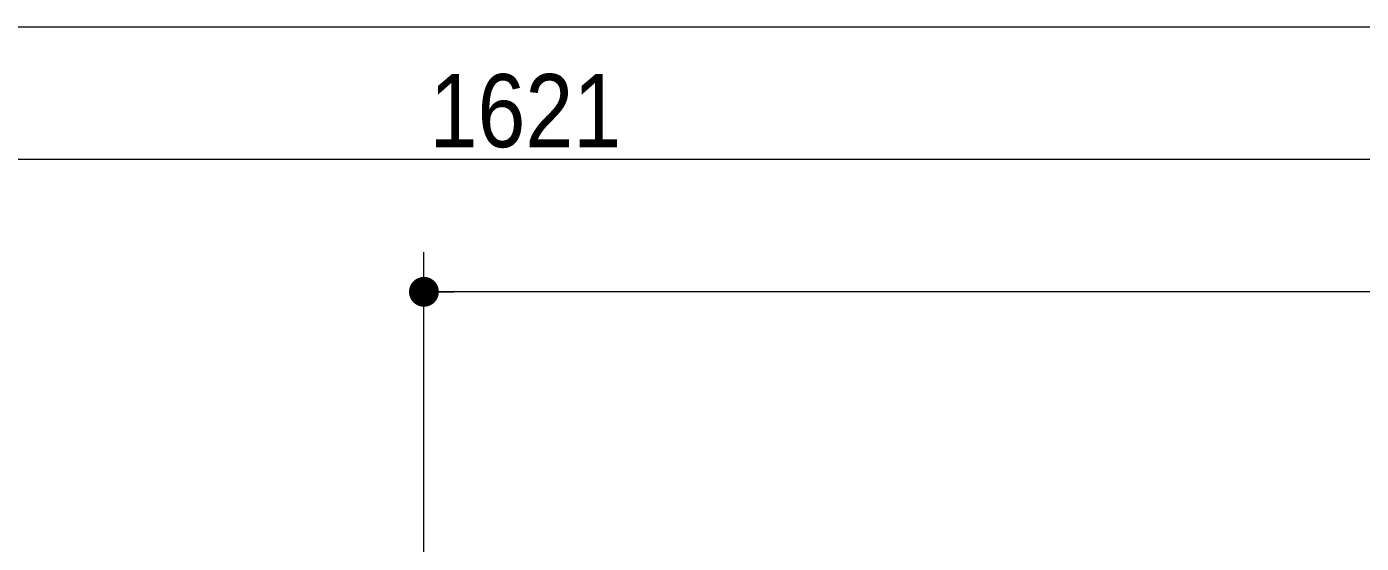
# Model space of a CAD drawing. Units: millimetres, scale not verified. Extents: x -4547 to 4547, y -2284 to 2284.
# Drawn here: x -1852 to -1348, y 694 to 889 of the extents above; entities that cross this region are included whole.
import ezdxf
from ezdxf.enums import TextEntityAlignment as Align

# ---------------------------------------------------------------- set-up
doc = ezdxf.new("R2010")
doc.units = ezdxf.units.MM
doc.header["$LTSCALE"] = 20
doc.header["$PDMODE"] = 32
doc.header["$PDSIZE"] = 10
doc.layers.add('0-2_2寸法-1', color=7, linetype='Continuous', lineweight=15)
doc.layers.add('0-3_0', color=7, linetype='Continuous', lineweight=25)
doc.layers.add('0-4_Defpoints', color=7, linetype='Continuous')
doc.styles.add('ＭＳ Ｐゴシック', font='')
doc.styles.get('ＭＳ Ｐゴシック').set_extended_font_data('MS PGothic')

# ---------------------------------------------------------------- blocks, each defined once
blk = doc.blocks.new('_Dot')
at = {"layer": '0-3_0'}
blk.add_line((-10, 0), (-20, 0), dxfattribs=at)
for points in [[(0, 0), (-5.36, 8.44), (-4.26, 9.05)], [(0, 0), (-4.26, 9.05), (-3.09, 9.51)], [(0, 0), (-3.09, 9.51), (-1.87, 9.82)], [(0, 0), (-1.87, 9.82), (-0.63, 9.98)], [(0, 0), (-0.63, 9.98), (0.63, 9.98)], [(0, 0), (0.63, 9.98), (1.87, 9.82)], [(0, 0), (1.87, 9.82), (3.09, 9.51)], [(0, 0), (3.09, 9.51), (4.26, 9.05)], [(0, 0), (4.26, 9.05), (5.36, 8.44)], [(0, 0), (-10, 0), (-9.92, 1.25)], [(0, 0), (-9.92, -1.25), (-10, 0)], [(0, 0), (-9.92, 1.25), (-9.69, 2.49)], [(0, 0), (-9.69, -2.49), (-9.92, -1.25)], [(0, 0), (-9.69, 2.49), (-9.3, 3.68)], [(0, 0), (-9.3, -3.68), (-9.69, -2.49)], [(0, 0), (-9.3, 3.68), (-8.76, 4.82)], [(0, 0), (-8.76, -4.82), (-9.3, -3.68)], [(0, 0), (-8.76, 4.82), (-8.09, 5.88)], [(0, 0), (-8.09, -5.88), (-8.76, -4.82)], [(0, 0), (-8.09, 5.88), (-7.29, 6.85)], [(0, 0), (-7.29, -6.85), (-8.09, -5.88)], [(0, 0), (-7.29, 6.85), (-6.37, 7.71)], [(0, 0), (-6.37, -7.71), (-7.29, -6.85)], [(0, 0), (-6.37, 7.71), (-5.36, 8.44)], [(0, 0), (-5.36, -8.44), (-6.37, -7.71)], [(0, 0), (-4.26, -9.05), (-5.36, -8.44)], [(0, 0), (-3.09, -9.51), (-4.26, -9.05)], [(0, 0), (-1.87, -9.82), (-3.09, -9.51)], [(0, 0), (-0.63, -9.98), (-1.87, -9.82)], [(0, 0), (0.63, -9.98), (-0.63, -9.98)], [(0, 0), (5.36, 8.44), (6.37, 7.71)], [(0, 0), (6.37, 7.71), (7.29, 6.85)], [(0, 0), (7.29, 6.85), (8.09, 5.88)], [(0, 0), (8.09, 5.88), (8.76, 4.82)], [(0, 0), (8.76, 4.82), (9.3, 3.68)], [(0, 0), (9.3, 3.68), (9.69, 2.49)], [(0, 0), (9.69, 2.49), (9.92, 1.25)], [(0, 0), (9.92, 1.25), (10, 0)], [(0, 0), (1.87, -9.82), (0.63, -9.98)], [(0, 0), (3.09, -9.51), (1.87, -9.82)], [(0, 0), (4.26, -9.05), (3.09, -9.51)], [(0, 0), (5.36, -8.44), (4.26, -9.05)], [(0, 0), (6.37, -7.71), (5.36, -8.44)], [(0, 0), (7.29, -6.85), (6.37, -7.71)], [(0, 0), (8.09, -5.88), (7.29, -6.85)], [(0, 0), (8.76, -4.82), (8.09, -5.88)], [(0, 0), (9.3, -3.68), (8.76, -4.82)], [(0, 0), (9.69, -2.49), (9.3, -3.68)], [(0, 0), (9.92, -1.25), (9.69, -2.49)], [(0, 0), (10, 0), (9.92, -1.25)]]:
    blk.add_solid(points, dxfattribs=at)

msp = doc.modelspace()

# ---------------------------------------------------------------- linework, layer by layer
at = {"layer": '0-2_2寸法-1'}
for p, q in [((-4132.61, 888.84), (-865.12, 888.84)), ((-2463.61, 838.84), (-865.12, 838.84)), ((-1701.87, 652), (-1701.87, 803.84)), ((-865.12, 788.84), (-1690.61, 788.84))]:
    msp.add_line(p, q, dxfattribs=at)
at = {"layer": '0-4_Defpoints'}
msp.add_point((-1701.87, 788.84), dxfattribs=at)

# ---------------------------------------------------------------- block references
at = {"layer": '0-2_2寸法-1', "xscale": 0.5627563, "yscale": 0.5627563, "rotation": 180}
msp.add_blockref('_Dot', (-1701.87, 788.84), dxfattribs=at)

# ---------------------------------------------------------------- texts
at = {"layer": '0-2_2寸法-1', "style": 'ＭＳ Ｐゴシック', "width": 0.9}
msp.add_text('1621', height=27.57, dxfattribs=at).set_placement((-1699.73, 835.12), align=Align.BOTTOM_LEFT)

doc.saveas('drawing.dxf')
